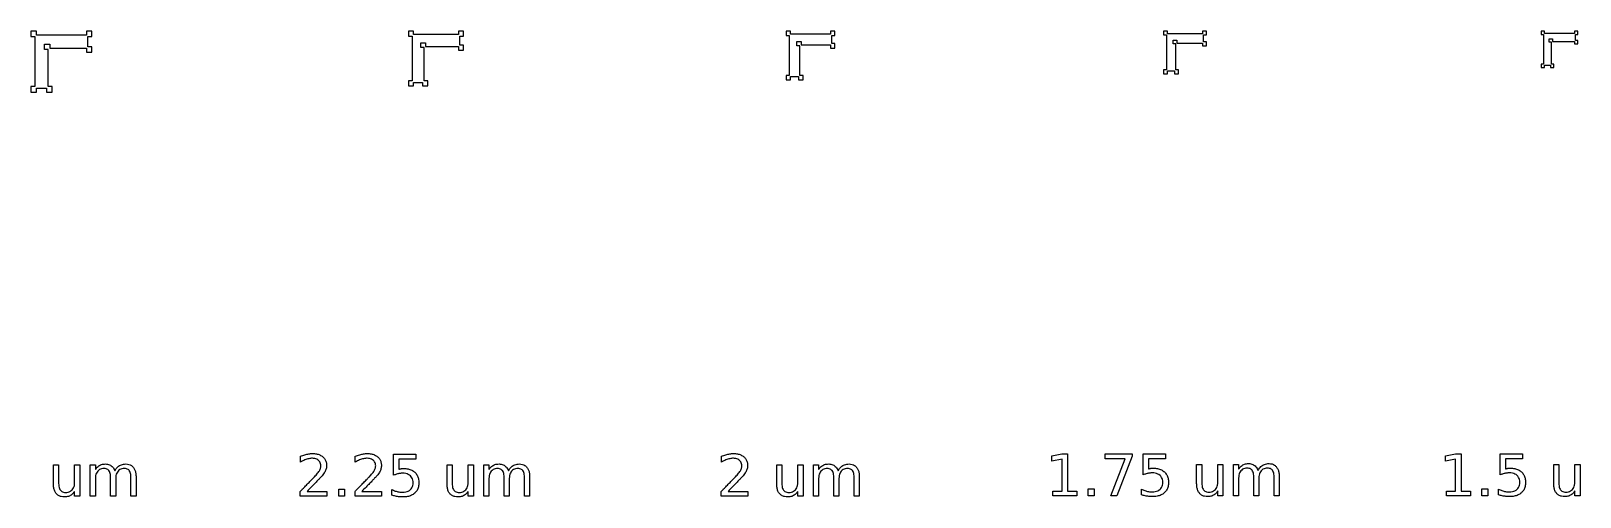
# Model space of a CAD drawing. Extents: x 1 to 50643, y 2 to 54380.
# Drawn here: x 46521 to 48576, y 23562 to 24179 of the extents above; entities that cross this region are included whole.
import ezdxf

# ---------------------------------------------------------------- set-up
doc = ezdxf.new("R2010")
doc.units = 0
doc.layers.add('Layer_1', color=7, linetype='CONTINUOUS')

msp = doc.modelspace()

# ---------------------------------------------------------------- linework, layer by layer
at = {"layer": 'Layer_1', "color": 7}
for points in [[(46520.739401, 24179.16842), (46520.739401, 24171.752731), (46526.056913, 24171.752731), (46526.056913, 24156.276102), (46526.056913, 24105.651307), (46520.739401, 24105.651307), (46520.739401, 24098.235589), (46528.155118, 24098.235589), (46528.155118, 24103.552818), (46541.534081, 24103.552818), (46541.534081, 24098.235589), (46548.949799, 24098.235589), (46548.949799, 24105.651307), (46543.631719, 24105.651307), (46543.631719, 24154.658653), (46538.625167, 24154.658653), (46538.625167, 24161.879063), (46545.846145, 24161.879063), (46545.846145, 24156.276102), (46594.256798, 24156.276102), (46594.256798, 24150.958589), (46601.672516, 24150.958589), (46601.672516, 24158.374874), (46596.355003, 24158.374874), (46596.355003, 24171.752731), (46601.672516, 24171.752731), (46601.672516, 24179.16842), (46594.256798, 24179.16842), (46594.256798, 24173.851049), (46543.631719, 24173.851049), (46528.155118, 24173.851049), (46528.155118, 24179.16842)], [(47021.571479, 24179.16842), (47021.571479, 24172.494303), (47026.356929, 24172.494303), (47026.356929, 24158.565362), (47026.356929, 24113.002961), (47021.571479, 24113.002961), (47021.571479, 24106.32907), (47028.24537, 24106.32907), (47028.24537, 24111.11452), (47040.28638, 24111.11452), (47040.28638, 24106.32907), (47046.960554, 24106.32907), (47046.960554, 24113.002961), (47042.174537, 24113.002961), (47042.174537, 24157.109686), (47037.6683, 24157.109686), (47037.6683, 24163.608141), (47044.167294, 24163.608141), (47044.167294, 24158.565362), (47087.736938, 24158.565362), (47087.736938, 24153.779629), (47094.410829, 24153.779629), (47094.410829, 24160.454314), (47089.625379, 24160.454314), (47089.625379, 24172.494303), (47094.410829, 24172.494303), (47094.410829, 24179.16842), (47087.736938, 24179.16842), (47087.736938, 24174.382801), (47042.174537, 24174.382801), (47028.24537, 24174.382801), (47028.24537, 24179.16842)], [(47522.403841, 24179.16842), (47522.403841, 24173.235875), (47526.657794, 24173.235875), (47526.657794, 24160.854537), (47526.657794, 24120.354616), (47522.403841, 24120.354616), (47522.403841, 24114.421985), (47528.336472, 24114.421985), (47528.336472, 24118.675938), (47539.039528, 24118.675938), (47539.039528, 24114.421985), (47544.972159, 24114.421985), (47544.972159, 24120.354616), (47540.717639, 24120.354616), (47540.717639, 24159.560606), (47536.712284, 24159.560606), (47536.712284, 24165.337048), (47542.489293, 24165.337048), (47542.489293, 24160.854537), (47581.217645, 24160.854537), (47581.217645, 24156.600612), (47587.150276, 24156.600612), (47587.150276, 24162.53364), (47582.896323, 24162.53364), (47582.896323, 24173.235875), (47587.150276, 24173.235875), (47587.150276, 24179.16842), (47581.217645, 24179.16842), (47581.217645, 24174.914524), (47540.717639, 24174.914524), (47528.336472, 24174.914524), (47528.336472, 24179.16842)], [(48023.236486, 24179.16842), (48023.236486, 24173.977446), (48026.95866, 24173.977446), (48026.95866, 24163.143797), (48026.95866, 24127.706526), (48023.236486, 24127.706526), (48023.236486, 24122.51541), (48028.42729, 24122.51541), (48028.42729, 24126.237584), (48037.792677, 24126.237584), (48037.792677, 24122.51541), (48042.983765, 24122.51541), (48042.983765, 24127.706526), (48039.261024, 24127.706526), (48039.261024, 24162.011611), (48035.756267, 24162.011611), (48035.756267, 24167.065984), (48040.811008, 24167.065984), (48040.811008, 24163.143797), (48074.698636, 24163.143797), (48074.698636, 24159.421567), (48079.88944, 24159.421567), (48079.88944, 24164.612994), (48076.167266, 24164.612994), (48076.167266, 24173.977446), (48079.88944, 24173.977446), (48079.88944, 24179.16842), (48074.698636, 24179.16842), (48074.698636, 24175.446275), (48039.261024, 24175.446275), (48028.42729, 24175.446275), (48028.42729, 24179.16842)], [(48524.06658, 24179.16842), (48524.06658, 24174.719018), (48527.256974, 24174.719018), (48527.256974, 24165.433029), (48527.256974, 24135.057925), (48524.06658, 24135.057925), (48524.06658, 24130.608665), (48528.516124, 24130.608665), (48528.516124, 24133.799059), (48536.543275, 24133.799059), (48536.543275, 24130.608665), (48540.992819, 24130.608665), (48540.992819, 24135.057925), (48537.801858, 24135.057925), (48537.801858, 24164.46256), (48534.797983, 24164.46256), (48534.797983, 24168.794891), (48539.13074, 24168.794891), (48539.13074, 24165.433029), (48568.177075, 24165.433029), (48568.177075, 24162.242578), (48572.626336, 24162.242578), (48572.626336, 24166.692349), (48569.435941, 24166.692349), (48569.435941, 24174.719018), (48572.626336, 24174.719018), (48572.626336, 24179.16842), (48568.177075, 24179.16842), (48568.177075, 24175.977998), (48537.802141, 24175.977998), (48528.516124, 24175.977998), (48528.516124, 24179.16842)], [(47876.131878, 23569.466243), (47888.409012, 23569.466243), (47888.409012, 23611.841042), (47875.052982, 23609.162903), (47875.052982, 23616.008356), (47888.33458, 23618.686494), (47895.849676, 23618.686494), (47895.849676, 23569.466243), (47908.126783, 23569.466243), (47908.126783, 23563.14184), (47876.131878, 23563.14184)], [(47945.627801, 23618.686494), (47981.343024, 23618.686494), (47981.343024, 23615.486766), (47961.178798, 23563.14184), (47953.328881, 23563.14184), (47972.302604, 23612.361821), (47945.627801, 23612.361821)], [(48398.245345, 23569.466243), (48410.522479, 23569.466243), (48410.522479, 23611.841042), (48397.166449, 23609.162903), (48397.166449, 23616.008356), (48410.448048, 23618.686494), (48417.963143, 23618.686494), (48417.963143, 23569.466243), (48430.24025, 23569.466243), (48430.24025, 23563.14184), (48398.245345, 23563.14184)], [(46928.940246, 23572.109568), (46936.790163, 23572.109568), (46936.790163, 23562.65995), (46928.940246, 23562.65995)], [(47923.305756, 23572.591458), (47931.155672, 23572.591458), (47931.155672, 23563.14184), (47923.305756, 23563.14184)], [(48445.419223, 23572.591458), (48453.26914, 23572.591458), (48453.26914, 23563.14184), (48445.419223, 23563.14184)]]:
    msp.add_lwpolyline(points, close=True, dxfattribs=at)
for points in [[(46878.269156, 23607.935886), (46878.269156, 23615.525386)], [(46950.964564, 23607.935886), (46950.964564, 23615.525386)], [(47001.710059, 23618.204605), (47031.212323, 23618.204605), (47031.212323, 23611.879931), (47008.592687, 23611.879931), (47008.592687, 23598.263539)], [(47001.710059, 23590.299315), (47001.710059, 23618.204605)], [(47436.751133, 23607.935886), (47436.751133, 23615.525386)], [(47996.075568, 23618.686494), (48025.577833, 23618.686494), (48025.577833, 23612.361821), (48002.958196, 23612.361821), (48002.958196, 23598.745429)], [(47996.075568, 23590.781205), (47996.075568, 23618.686494)], [(48469.713048, 23618.686494), (48499.215313, 23618.686494), (48499.215313, 23612.361821), (48476.595676, 23612.361821), (48476.595676, 23598.745429)], [(48469.713048, 23590.781205), (48469.713048, 23618.686494)], [(46550.56824, 23579.103777), (46550.56824, 23604.327688), (46557.413639, 23604.327688), (46557.413639, 23579.364031)], [(46578.619613, 23580.703371), (46578.619613, 23604.327688), (46585.465011, 23604.327688), (46585.465011, 23562.65995), (46578.619613, 23562.65995), (46578.619613, 23569.058866)], [(46606.187165, 23586.209484), (46606.187165, 23562.65995), (46599.304537, 23562.65995), (46599.304537, 23604.327688), (46606.187165, 23604.327688), (46606.187165, 23597.854259)], [(46632.006314, 23596.329177), (46632.006422, 23596.328907)], [(47072.656901, 23579.103777), (47072.656901, 23604.327688), (47079.502327, 23604.327688), (47079.502327, 23579.364031)], [(47100.7083, 23580.703371), (47100.7083, 23604.327688), (47107.553726, 23604.327688), (47107.553726, 23562.65995), (47100.7083, 23562.65995), (47100.7083, 23569.058866)], [(47128.275826, 23586.209484), (47128.275826, 23562.65995), (47121.393198, 23562.65995), (47121.393198, 23604.327688), (47128.275826, 23604.327688), (47128.275826, 23597.854259)], [(47154.094974, 23596.329177), (47154.095082, 23596.328907)], [(47509.967482, 23579.103777), (47509.967482, 23604.327688), (47516.812908, 23604.327688), (47516.812908, 23579.364031)], [(47538.018881, 23580.703371), (47538.018881, 23604.327688), (47544.864307, 23604.327688), (47544.864307, 23562.65995), (47538.018881, 23562.65995), (47538.018881, 23569.058866)], [(47565.586407, 23586.209484), (47565.586407, 23562.65995), (47558.703779, 23562.65995), (47558.703779, 23604.327688), (47565.586407, 23604.327688), (47565.586407, 23597.854259)], [(47591.405556, 23596.329177), (47591.405664, 23596.328907)], [(48067.022411, 23579.585666), (48067.022411, 23604.809577), (48073.867836, 23604.809577), (48073.867836, 23579.845921)], [(48095.07381, 23581.185261), (48095.07381, 23604.809577), (48101.919236, 23604.809577), (48101.919236, 23563.14184), (48095.07381, 23563.14184), (48095.07381, 23569.540756)], [(48122.641335, 23586.691374), (48122.641335, 23563.14184), (48115.758707, 23563.14184), (48115.758707, 23604.809577), (48122.641335, 23604.809577), (48122.641335, 23598.336148)], [(48148.460484, 23596.811067), (48148.460592, 23596.810797)], [(48540.65989, 23579.585666), (48540.65989, 23604.809577), (48547.505289, 23604.809577), (48547.505289, 23579.845921)], [(48568.711262, 23581.185261), (48568.711262, 23604.809577), (48575.556661, 23604.809577), (48575.556661, 23563.14184), (48568.711262, 23563.14184), (48568.711262, 23569.540756)], [(46550.568267, 23579.104587), (46550.56824, 23579.103777)], [(46633.159668, 23586.209484), (46633.159668, 23562.65995), (46626.27704, 23562.65995), (46626.27704, 23587.58608)], [(46660.132172, 23587.809348), (46660.132172, 23562.65995), (46653.249544, 23562.65995), (46653.249544, 23587.58608)], [(46886.937633, 23568.984353), (46913.166035, 23568.984353), (46913.166035, 23562.65995), (46877.897213, 23562.65995), (46877.897213, 23568.984353)], [(46886.937552, 23568.982463), (46886.937633, 23568.984353)], [(46959.633041, 23568.984353), (46985.861416, 23568.984353), (46985.861416, 23562.65995), (46950.592621, 23562.65995), (46950.592621, 23568.984353)], [(46959.632987, 23568.982463), (46959.633041, 23568.984353)], [(46999.366255, 23563.960953), (46999.366255, 23571.513197)], [(47072.656955, 23579.104587), (47072.656901, 23579.103777)], [(47155.248329, 23586.209484), (47155.248329, 23562.65995), (47148.365701, 23562.65995), (47148.365701, 23587.58608)], [(47182.220832, 23587.809348), (47182.220832, 23562.65995), (47175.338204, 23562.65995), (47175.338204, 23587.58608)], [(47445.41961, 23568.984353), (47471.648012, 23568.984353), (47471.648012, 23562.65995), (47436.37919, 23562.65995), (47436.37919, 23568.984353)], [(47445.419529, 23568.982463), (47445.41961, 23568.984353)], [(47509.967536, 23579.104587), (47509.967482, 23579.103777)], [(47592.55891, 23586.209484), (47592.55891, 23562.65995), (47585.676282, 23562.65995), (47585.676282, 23587.58608)], [(47619.531414, 23587.809348), (47619.531414, 23562.65995), (47612.648786, 23562.65995), (47612.648786, 23587.58608)], [(47993.731765, 23564.442843), (47993.731765, 23571.995086)], [(48067.022465, 23579.586476), (48067.022411, 23579.585666)], [(48149.613839, 23586.691374), (48149.613839, 23563.14184), (48142.731211, 23563.14184), (48142.731211, 23588.06797)], [(48176.586342, 23588.291238), (48176.586342, 23563.14184), (48169.703714, 23563.14184), (48169.703714, 23588.06797)], [(48467.369217, 23564.442843), (48467.369217, 23571.995086)], [(48540.659917, 23579.586476), (48540.65989, 23579.585666)]]:
    msp.add_lwpolyline(points, dxfattribs=at)
for points, knots in [([(46878.269156, 23615.525386), (46879.252376, 23615.906296), (46881.159621, 23616.645183), (46883.989085, 23617.572604), (46885.850416, 23618.048109), (46886.751513, 23618.278307)], [0, 0, 0, 0, 3.163068, 6.135702, 8.925259, 8.925259, 8.925259, 8.925259]), ([(46886.639906, 23611.656123), (46885.746172, 23611.349439), (46883.889367, 23610.712278), (46881.096356, 23609.455282), (46879.234443, 23608.454651), (46878.269156, 23607.935886)], [0, 0, 0, 0, 2.833569, 5.886976, 9.174207, 9.174207, 9.174207, 9.174207]), ([(46902.19093, 23610.094055), (46901.460202, 23610.65631), (46899.972449, 23611.801052), (46897.153967, 23612.703507), (46894.358418, 23612.952756), (46891.671772, 23612.783417), (46889.164164, 23612.377856), (46887.496949, 23611.901168), (46886.639906, 23611.656123)], [0, 0, 0, 0, 2.748358, 5.595618, 8.723705, 11.129272, 13.655309, 16.32749, 16.32749, 16.32749, 16.32749]), ([(46886.751513, 23618.278307), (46887.600691, 23618.462857), (46889.240215, 23618.819171), (46891.65424, 23619.131841), (46895.010291, 23619.281899), (46899.175402, 23618.939763), (46903.913692, 23617.521971), (46907.8077, 23615.096335), (46910.766513, 23611.841182), (46912.539557, 23607.800408), (46912.959892, 23604.114603), (46912.772488, 23601.121234), (46912.349638, 23598.923937), (46911.8275, 23597.540256), (46911.566198, 23596.847797)], [0, 0, 0, 0, 2.606213, 5.031865, 7.291224, 12.678166, 17.486793, 21.989451, 26.275697, 30.483742, 35.009053, 37.258332, 39.471536, 41.688698, 41.688698, 41.688698, 41.688698]), ([(46903.865172, 23597.333479), (46904.153859, 23597.94987), (46904.713008, 23599.143738), (46905.201669, 23601.019182), (46905.394903, 23603.196369), (46905.104933, 23605.617517), (46904.053556, 23608.16538), (46902.816367, 23609.44644), (46902.19093, 23610.094055)], [0, 0, 0, 0, 2.038643, 3.948585, 5.778561, 8.569873, 11.191537, 13.871851, 13.871851, 13.871851, 13.871851]), ([(46950.964564, 23615.525386), (46951.947789, 23615.906296), (46953.855042, 23616.645182), (46956.684515, 23617.572603), (46958.54585, 23618.048109), (46959.446948, 23618.278307)], [0, 0, 0, 0, 3.163082, 6.135724, 8.925285, 8.925285, 8.925285, 8.925285]), ([(46959.335341, 23611.656123), (46958.441606, 23611.349439), (46956.584797, 23610.712277), (46953.791778, 23609.455281), (46951.929856, 23608.454651), (46950.964564, 23607.935886)], [0, 0, 0, 0, 2.833572, 5.886987, 9.174231, 9.174231, 9.174231, 9.174231]), ([(46974.886338, 23610.094055), (46974.15561, 23610.65631), (46972.667857, 23611.801052), (46969.849375, 23612.703506), (46967.053831, 23612.952756), (46964.367193, 23612.783417), (46961.859594, 23612.377855), (46960.192383, 23611.901168), (46959.335341, 23611.656123)], [0, 0, 0, 0, 2.748358, 5.595618, 8.723705, 11.129257, 13.655285, 16.327463, 16.327463, 16.327463, 16.327463]), ([(46959.446948, 23618.278307), (46960.296126, 23618.462857), (46961.93565, 23618.819171), (46964.349675, 23619.131841), (46967.705726, 23619.281899), (46971.870837, 23618.939763), (46976.609127, 23617.521971), (46980.503135, 23615.096335), (46983.461947, 23611.841182), (46985.234991, 23607.800408), (46985.655327, 23604.114603), (46985.467923, 23601.121234), (46985.045073, 23598.923937), (46984.522935, 23597.540256), (46984.261633, 23596.847797)], [0, 0, 0, 0, 2.606213, 5.031865, 7.291224, 12.678166, 17.486793, 21.989451, 26.275697, 30.483742, 35.009053, 37.258332, 39.471536, 41.688698, 41.688698, 41.688698, 41.688698]), ([(46976.560579, 23597.333479), (46976.849267, 23597.94987), (46977.408416, 23599.143738), (46977.897077, 23601.019182), (46978.090311, 23603.196369), (46977.800341, 23605.617517), (46976.748963, 23608.16538), (46975.511775, 23609.44644), (46974.886338, 23610.094055)], [0, 0, 0, 0, 2.038643, 3.948585, 5.778561, 8.569873, 11.191537, 13.871851, 13.871851, 13.871851, 13.871851]), ([(47436.751133, 23615.525386), (47437.734353, 23615.906296), (47439.641598, 23616.645183), (47442.471062, 23617.572604), (47444.332393, 23618.048109), (47445.23349, 23618.278307)], [0, 0, 0, 0, 3.163068, 6.135702, 8.925259, 8.925259, 8.925259, 8.925259]), ([(47445.121883, 23611.656123), (47444.22815, 23611.349439), (47442.371344, 23610.712278), (47439.578333, 23609.455282), (47437.71642, 23608.454651), (47436.751133, 23607.935886)], [0, 0, 0, 0, 2.833569, 5.886976, 9.174207, 9.174207, 9.174207, 9.174207]), ([(47460.672907, 23610.094055), (47459.942179, 23610.65631), (47458.454426, 23611.801052), (47455.635945, 23612.703507), (47452.840395, 23612.952756), (47450.153749, 23612.783417), (47447.646141, 23612.377856), (47445.978926, 23611.901168), (47445.121883, 23611.656123)], [0, 0, 0, 0, 2.748358, 5.595618, 8.723705, 11.129272, 13.655309, 16.32749, 16.32749, 16.32749, 16.32749]), ([(47445.23349, 23618.278307), (47446.082668, 23618.462857), (47447.722192, 23618.819171), (47450.136217, 23619.131841), (47453.492268, 23619.281899), (47457.657379, 23618.939763), (47462.395669, 23617.521971), (47466.289677, 23615.096335), (47469.24849, 23611.841182), (47471.021534, 23607.800408), (47471.441869, 23604.114603), (47471.254465, 23601.121234), (47470.831615, 23598.923937), (47470.309477, 23597.540256), (47470.048175, 23596.847797)], [0, 0, 0, 0, 2.606213, 5.031865, 7.291224, 12.678166, 17.486793, 21.989451, 26.275697, 30.483742, 35.009053, 37.258332, 39.471536, 41.688698, 41.688698, 41.688698, 41.688698]), ([(47462.347149, 23597.333479), (47462.635836, 23597.94987), (47463.194985, 23599.143738), (47463.683646, 23601.019182), (47463.87688, 23603.196369), (47463.58691, 23605.617517), (47462.535533, 23608.16538), (47461.298344, 23609.44644), (47460.672907, 23610.094055)], [0, 0, 0, 0, 2.038643, 3.948585, 5.778561, 8.569873, 11.191537, 13.871851, 13.871851, 13.871851, 13.871851]), ([(46606.187165, 23597.854259), (46606.716721, 23598.651407), (46607.737305, 23600.187706), (46609.643491, 23602.102415), (46611.763388, 23603.583963), (46614.141663, 23604.611652), (46616.774815, 23605.21031), (46619.585263, 23605.402889), (46622.397401, 23605.176945), (46625.051124, 23604.433216), (46626.54566, 23603.490171), (46627.281478, 23603.025874)], [0, 0, 0, 0, 2.865467, 5.522456, 8.050769, 10.581133, 13.243192, 16.114991, 18.999323, 21.678932, 24.27766, 24.27766, 24.27766, 24.27766]), ([(46609.275043, 23595.808128), (46608.652384, 23594.95689), (46607.364557, 23593.1963), (46606.36013, 23589.847911), (46606.247019, 23587.468544), (46606.187165, 23586.209484)], [0, 0, 0, 0, 3.146235, 6.507269, 10.284576, 10.284576, 10.284576, 10.284576]), ([(46624.156397, 23596.477663), (46623.635482, 23597.061661), (46622.578818, 23598.246287), (46620.217008, 23599.206964), (46617.419813, 23599.48546), (46614.407616, 23599.146492), (46611.453045, 23597.95356), (46610.002171, 23596.524382), (46609.275043, 23595.808128)], [0, 0, 0, 0, 2.321251, 4.708604, 7.422985, 10.704427, 13.726631, 16.762952, 16.762952, 16.762952, 16.762952]), ([(46626.27704, 23587.58608), (46626.23604, 23588.80893), (46626.161038, 23591.045899), (46625.537722, 23594.122339), (46624.588729, 23595.740485), (46624.156397, 23596.477663)], [0, 0, 0, 0, 3.674136, 6.721127, 9.270793, 9.270793, 9.270793, 9.270793]), ([(46627.281478, 23603.025874), (46627.958658, 23602.464133), (46629.339138, 23601.318984), (46630.934647, 23599.005077), (46631.639991, 23597.243867), (46632.006314, 23596.329177)], [0, 0, 0, 0, 2.630454, 5.36236, 8.314264, 8.314264, 8.314264, 8.314264]), ([(46632.006422, 23596.328907), (46632.583776, 23597.285827), (46633.688255, 23599.116415), (46635.765925, 23601.424964), (46638.076887, 23603.211869), (46640.664827, 23604.456761), (46643.520617, 23605.185074), (46646.869024, 23605.438544), (46650.482509, 23605.045786), (46654.077067, 23603.502661), (46655.756099, 23601.673306), (46656.597838, 23600.756206)], [0, 0, 0, 0, 3.346831, 6.402488, 9.257338, 12.058253, 14.954825, 18.048201, 22.090009, 25.769351, 29.468234, 29.468234, 29.468234, 29.468234]), ([(46653.249544, 23587.58608), (46653.213311, 23588.806827), (46653.146894, 23591.044523), (46652.465462, 23594.08129), (46651.2937, 23596.489246), (46649.534803, 23598.220963), (46647.237996, 23599.212855), (46644.437885, 23599.481491), (46641.414231, 23599.157584), (46638.471171, 23597.951598), (46636.10543, 23595.91213), (46634.369399, 23593.198178), (46633.322152, 23589.873988), (46633.215929, 23587.478321), (46633.159668, 23586.209484)], [0, 0, 0, 0, 3.657612, 6.704603, 9.268965, 11.584276, 13.948975, 16.622318, 19.944304, 22.984487, 26.013613, 29.163318, 32.536177, 36.334097, 36.334097, 36.334097, 36.334097]), ([(46656.597838, 23600.756206), (46657.314502, 23599.633407), (46658.837782, 23597.246881), (46659.9369, 23592.756778), (46660.06394, 23589.538071), (46660.132172, 23587.809348)], [0, 0, 0, 0, 3.97465, 8.448185, 13.638518, 13.638518, 13.638518, 13.638518]), ([(46889.54188, 23580.852396), (46890.984487, 23582.315703), (46893.471733, 23584.83864), (46896.591013, 23588.03326), (46898.219815, 23589.808951), (46898.842716, 23590.488027)], [0, 0, 0, 0, 6.164697, 10.628762, 13.393119, 13.393119, 13.393119, 13.393119]), ([(46898.842716, 23590.488027), (46899.573342, 23591.333535), (46900.920667, 23592.892712), (46902.634739, 23595.161572), (46903.482655, 23596.658277), (46903.865172, 23597.333479)], [0, 0, 0, 0, 3.352918, 6.18302, 8.509109, 8.509109, 8.509109, 8.509109]), ([(46906.915766, 23589.63032), (46906.560171, 23589.237665), (46905.562712, 23588.136254), (46903.578862, 23586.063808), (46901.958435, 23584.377242), (46901.000454, 23583.38016)], [0, 0, 0, 0, 1.589173, 4.457689, 8.60593, 8.60593, 8.60593, 8.60593]), ([(46911.566198, 23596.847797), (46911.222193, 23596.120011), (46910.470087, 23594.528837), (46908.876746, 23592.130629), (46907.601926, 23590.505196), (46906.915766, 23589.63032)], [0, 0, 0, 0, 2.412484, 5.274467, 8.610489, 8.610489, 8.610489, 8.610489]), ([(46962.237288, 23580.852396), (46963.679894, 23582.315703), (46966.167141, 23584.83864), (46969.286421, 23588.03326), (46970.915223, 23589.808951), (46971.538124, 23590.488027)], [0, 0, 0, 0, 6.164697, 10.628762, 13.393119, 13.393119, 13.393119, 13.393119]), ([(46971.538124, 23590.488027), (46972.268749, 23591.333535), (46973.616075, 23592.892712), (46975.330147, 23595.161572), (46976.178063, 23596.658277), (46976.560579, 23597.333479)], [0, 0, 0, 0, 3.352918, 6.18302, 8.509109, 8.509109, 8.509109, 8.509109]), ([(46979.611201, 23589.63032), (46979.255604, 23589.237665), (46978.258143, 23588.136253), (46976.274283, 23586.063807), (46974.653848, 23584.377242), (46973.695862, 23583.38016)], [0, 0, 0, 0, 1.589175, 4.457697, 8.605949, 8.605949, 8.605949, 8.605949]), ([(46984.261633, 23596.847797), (46983.917627, 23596.120011), (46983.165522, 23594.528837), (46981.57218, 23592.130629), (46980.297361, 23590.505196), (46979.611201, 23589.63032)], [0, 0, 0, 0, 2.412484, 5.274467, 8.610489, 8.610489, 8.610489, 8.610489]), ([(46999.366255, 23571.513197), (47000.112346, 23571.129167), (47001.593253, 23570.366913), (47003.913079, 23569.466994), (47006.283235, 23568.760334), (47008.726198, 23568.262482), (47011.252771, 23567.968964), (47014.303769, 23567.844187), (47017.715931, 23568.105419), (47021.237093, 23569.231678), (47024.114283, 23571.146184), (47026.275962, 23573.734108), (47027.556744, 23576.945328), (47027.91136, 23580.478436), (47027.556742, 23584.011498), (47026.275941, 23587.222675), (47024.114283, 23589.810355), (47021.237057, 23591.72564), (47017.716088, 23592.848676), (47014.503899, 23593.10579), (47011.82447, 23593.001125), (47009.808147, 23592.785027), (47008.479363, 23592.517828), (47007.81141, 23592.383512)], [0, 0, 0, 0, 2.515932, 4.993842, 7.451539, 9.928283, 12.463268, 15.073526, 19.084373, 22.664773, 26.040019, 29.316739, 32.626046, 36.25072, 39.875245, 43.184468, 46.461165, 49.836412, 53.416811, 57.427659, 59.438018, 61.459358, 63.502485, 63.502485, 63.502485, 63.502485]), ([(47007.81141, 23592.383512), (47007.141835, 23592.216625), (47005.776913, 23591.876428), (47003.738592, 23591.174489), (47002.395378, 23590.594984), (47001.710059, 23590.299315)], [0, 0, 0, 0, 2.069507, 4.218676, 6.457431, 6.457431, 6.457431, 6.457431]), ([(47008.592687, 23598.263539), (47008.955197, 23598.38074), (47009.67453, 23598.613302), (47010.768016, 23598.887409), (47011.501946, 23599.017117), (47011.866576, 23599.081559)], [0, 0, 0, 0, 1.142777, 2.267623, 3.378248, 3.378248, 3.378248, 3.378248]), ([(47011.866576, 23599.081559), (47012.229708, 23599.141045), (47012.953378, 23599.259594), (47014.047347, 23599.356907), (47016.708624, 23599.425854), (47020.754968, 23599.062864), (47025.854038, 23597.372115), (47030.012512, 23594.476491), (47033.127546, 23590.582422), (47034.969268, 23585.771295), (47035.485138, 23580.430616), (47034.9528, 23575.092335), (47033.124062, 23570.14508), (47030.847444, 23567.722916), (47029.724201, 23566.527863)], [0, 0, 0, 0, 1.103656, 2.199433, 3.29127, 9.089658, 14.286084, 19.22862, 24.080149, 29.024392, 34.460739, 40.030452, 45.039162, 49.917021, 49.917021, 49.917021, 49.917021]), ([(47128.275826, 23597.854259), (47128.805381, 23598.651407), (47129.825965, 23600.187706), (47131.732151, 23602.102415), (47133.85205, 23603.583964), (47136.230328, 23604.611653), (47138.863489, 23605.21031), (47141.673941, 23605.402889), (47144.486075, 23605.176945), (47147.139789, 23604.433214), (47148.634322, 23603.490171), (47149.370138, 23603.025874)], [0, 0, 0, 0, 2.865467, 5.522456, 8.050769, 10.581136, 13.243204, 16.115017, 18.999335, 21.678935, 24.27766, 24.27766, 24.27766, 24.27766]), ([(47131.363704, 23595.808128), (47130.741045, 23594.95689), (47129.453218, 23593.1963), (47128.44879, 23589.847911), (47128.335679, 23587.468544), (47128.275826, 23586.209484)], [0, 0, 0, 0, 3.146235, 6.507269, 10.284576, 10.284576, 10.284576, 10.284576]), ([(47146.245058, 23596.477663), (47145.724144, 23597.061661), (47144.667483, 23598.246285), (47142.305683, 23599.206964), (47139.508491, 23599.48546), (47136.496291, 23599.146492), (47133.54171, 23597.953562), (47132.090832, 23596.524382), (47131.363704, 23595.808128)], [0, 0, 0, 0, 2.321249, 4.708593, 7.42296, 10.704416, 13.726629, 16.762952, 16.762952, 16.762952, 16.762952]), ([(47148.365701, 23587.58608), (47148.324701, 23588.80893), (47148.249699, 23591.045899), (47147.626382, 23594.122339), (47146.67739, 23595.740485), (47146.245058, 23596.477663)], [0, 0, 0, 0, 3.674136, 6.721127, 9.270793, 9.270793, 9.270793, 9.270793]), ([(47149.370138, 23603.025874), (47150.047323, 23602.464134), (47151.42781, 23601.318988), (47153.02332, 23599.005079), (47153.728656, 23597.243867), (47154.094974, 23596.329177)], [0, 0, 0, 0, 2.630463, 5.362369, 8.314268, 8.314268, 8.314268, 8.314268]), ([(47154.095082, 23596.328907), (47154.672482, 23597.285825), (47155.777038, 23599.116391), (47157.854695, 23601.424922), (47160.165564, 23603.211909), (47162.753506, 23604.456753), (47165.609298, 23605.185075), (47168.957707, 23605.438544), (47172.571189, 23605.045785), (47176.165743, 23603.502658), (47177.844782, 23601.673305), (47178.686526, 23600.756206)], [0, 0, 0, 0, 3.346896, 6.402553, 9.257308, 12.058236, 14.954818, 18.048196, 22.089992, 25.769334, 29.468226, 29.468226, 29.468226, 29.468226]), ([(47175.338204, 23587.58608), (47175.301971, 23588.806827), (47175.235554, 23591.044523), (47174.554123, 23594.08129), (47173.38236, 23596.489245), (47171.623468, 23598.220961), (47169.326671, 23599.212855), (47166.526563, 23599.481491), (47163.502906, 23599.157584), (47160.559836, 23597.951599), (47158.194091, 23595.912131), (47156.458059, 23593.198178), (47155.410813, 23589.873988), (47155.304589, 23587.478321), (47155.248329, 23586.209484)], [0, 0, 0, 0, 3.657612, 6.704603, 9.268965, 11.584273, 13.948965, 16.622292, 19.944293, 22.984484, 26.013613, 29.163319, 32.536177, 36.334097, 36.334097, 36.334097, 36.334097]), ([(47178.686526, 23600.756206), (47179.403184, 23599.633407), (47180.926454, 23597.246878), (47182.025562, 23592.756777), (47182.152601, 23589.538071), (47182.220832, 23587.809348)], [0, 0, 0, 0, 3.974643, 8.448175, 13.638508, 13.638508, 13.638508, 13.638508]), ([(47448.023857, 23580.852396), (47449.466464, 23582.315703), (47451.953711, 23584.83864), (47455.07299, 23588.03326), (47456.701792, 23589.808951), (47457.324693, 23590.488027)], [0, 0, 0, 0, 6.164697, 10.628762, 13.393119, 13.393119, 13.393119, 13.393119]), ([(47457.324693, 23590.488027), (47458.055319, 23591.333535), (47459.402644, 23592.892712), (47461.116716, 23595.161572), (47461.964632, 23596.658277), (47462.347149, 23597.333479)], [0, 0, 0, 0, 3.352918, 6.18302, 8.509109, 8.509109, 8.509109, 8.509109]), ([(47465.397743, 23589.63032), (47465.042148, 23589.237665), (47464.044689, 23588.136254), (47462.060839, 23586.063808), (47460.440412, 23584.377242), (47459.482431, 23583.38016)], [0, 0, 0, 0, 1.589173, 4.457689, 8.60593, 8.60593, 8.60593, 8.60593]), ([(47470.048175, 23596.847797), (47469.70417, 23596.120011), (47468.952064, 23594.528837), (47467.358723, 23592.130629), (47466.083904, 23590.505196), (47465.397743, 23589.63032)], [0, 0, 0, 0, 2.412484, 5.274467, 8.610489, 8.610489, 8.610489, 8.610489]), ([(47565.586407, 23597.854259), (47566.115963, 23598.651407), (47567.136546, 23600.187706), (47569.042733, 23602.102415), (47571.162631, 23603.583964), (47573.54091, 23604.611653), (47576.174071, 23605.21031), (47578.984522, 23605.402889), (47581.796657, 23605.176945), (47584.450371, 23604.433214), (47585.944903, 23603.490171), (47586.680719, 23603.025874)], [0, 0, 0, 0, 2.865467, 5.522456, 8.050769, 10.581136, 13.243204, 16.115017, 18.999335, 21.678935, 24.27766, 24.27766, 24.27766, 24.27766]), ([(47568.674285, 23595.808128), (47568.051626, 23594.95689), (47566.763799, 23593.1963), (47565.759371, 23589.847911), (47565.64626, 23587.468544), (47565.586407, 23586.209484)], [0, 0, 0, 0, 3.146235, 6.507269, 10.284576, 10.284576, 10.284576, 10.284576]), ([(47583.555639, 23596.477663), (47583.034725, 23597.061661), (47581.978064, 23598.246285), (47579.616264, 23599.206964), (47576.819072, 23599.48546), (47573.806872, 23599.146492), (47570.852291, 23597.953562), (47569.401413, 23596.524382), (47568.674285, 23595.808128)], [0, 0, 0, 0, 2.321249, 4.708593, 7.42296, 10.704416, 13.726629, 16.762952, 16.762952, 16.762952, 16.762952]), ([(47585.676282, 23587.58608), (47585.635282, 23588.80893), (47585.56028, 23591.045899), (47584.936964, 23594.122339), (47583.987971, 23595.740485), (47583.555639, 23596.477663)], [0, 0, 0, 0, 3.674136, 6.721127, 9.270793, 9.270793, 9.270793, 9.270793]), ([(47586.680719, 23603.025874), (47587.357905, 23602.464134), (47588.738391, 23601.318988), (47590.333902, 23599.005079), (47591.039238, 23597.243867), (47591.405556, 23596.329177)], [0, 0, 0, 0, 2.630463, 5.362369, 8.314268, 8.314268, 8.314268, 8.314268]), ([(47591.405664, 23596.328907), (47591.983018, 23597.285827), (47593.087497, 23599.116415), (47595.165167, 23601.424963), (47597.476132, 23603.211874), (47600.064083, 23604.456759), (47602.91988, 23605.185073), (47606.268288, 23605.438545), (47609.88177, 23605.045785), (47613.476325, 23603.502658), (47615.155363, 23601.673305), (47615.997107, 23600.756206)], [0, 0, 0, 0, 3.346831, 6.402488, 9.257338, 12.058267, 14.954848, 18.048226, 22.090022, 25.769364, 29.468256, 29.468256, 29.468256, 29.468256]), ([(47612.648786, 23587.58608), (47612.612553, 23588.806827), (47612.546135, 23591.044523), (47611.864704, 23594.08129), (47610.692942, 23596.489245), (47608.93405, 23598.220961), (47606.637252, 23599.212855), (47603.837144, 23599.481491), (47600.813488, 23599.157584), (47597.870418, 23597.951599), (47595.504672, 23595.912131), (47593.768641, 23593.198178), (47592.721394, 23589.873988), (47592.61517, 23587.478321), (47592.55891, 23586.209484)], [0, 0, 0, 0, 3.657612, 6.704603, 9.268965, 11.584273, 13.948965, 16.622292, 19.944293, 22.984484, 26.013613, 29.163319, 32.536177, 36.334097, 36.334097, 36.334097, 36.334097]), ([(47615.997107, 23600.756206), (47616.713765, 23599.633407), (47618.237035, 23597.246878), (47619.336143, 23592.756777), (47619.463182, 23589.538071), (47619.531414, 23587.809348)], [0, 0, 0, 0, 3.974643, 8.448175, 13.638508, 13.638508, 13.638508, 13.638508]), ([(47993.731765, 23571.995086), (47994.477856, 23571.611057), (47995.958763, 23570.848803), (47998.278589, 23569.948883), (48000.648745, 23569.242224), (48003.091708, 23568.744372), (48005.618281, 23568.450854), (48008.669279, 23568.326076), (48012.081441, 23568.587309), (48015.602603, 23569.713568), (48018.479793, 23571.628074), (48020.641471, 23574.215998), (48021.922254, 23577.427218), (48022.27687, 23580.960326), (48021.922252, 23584.493388), (48020.641451, 23587.704565), (48018.479793, 23590.292245), (48015.602566, 23592.207529), (48012.081598, 23593.330566), (48008.869409, 23593.58768), (48006.18998, 23593.483015), (48004.173657, 23593.266917), (48002.844873, 23592.999717), (48002.17692, 23592.865402)], [0, 0, 0, 0, 2.515932, 4.993842, 7.451539, 9.928283, 12.463268, 15.073526, 19.084373, 22.664773, 26.040019, 29.316739, 32.626046, 36.25072, 39.875245, 43.184468, 46.461165, 49.836412, 53.416811, 57.427659, 59.438018, 61.459358, 63.502485, 63.502485, 63.502485, 63.502485]), ([(48002.17692, 23592.865402), (48001.507345, 23592.698515), (48000.142422, 23592.358318), (47998.104102, 23591.656379), (47996.760887, 23591.076873), (47996.075568, 23590.781205)], [0, 0, 0, 0, 2.069507, 4.218676, 6.457431, 6.457431, 6.457431, 6.457431]), ([(48002.958196, 23598.745429), (48003.320707, 23598.862629), (48004.04004, 23599.095192), (48005.133526, 23599.369299), (48005.867456, 23599.499007), (48006.232086, 23599.563449)], [0, 0, 0, 0, 1.142777, 2.267623, 3.378248, 3.378248, 3.378248, 3.378248]), ([(48006.232086, 23599.563449), (48006.595218, 23599.622935), (48007.318888, 23599.741483), (48008.412857, 23599.838796), (48011.074134, 23599.907744), (48015.120478, 23599.544753), (48020.219548, 23597.854005), (48024.378022, 23594.958381), (48027.493056, 23591.064312), (48029.334778, 23586.253185), (48029.850648, 23580.912506), (48029.31831, 23575.574225), (48027.489572, 23570.62697), (48025.212954, 23568.204806), (48024.089711, 23567.009753)], [0, 0, 0, 0, 1.103656, 2.199433, 3.29127, 9.089658, 14.286084, 19.22862, 24.080149, 29.024392, 34.460739, 40.030452, 45.039162, 49.917021, 49.917021, 49.917021, 49.917021]), ([(48122.641335, 23598.336148), (48123.170891, 23599.133296), (48124.191475, 23600.669595), (48126.097661, 23602.584305), (48128.217559, 23604.065853), (48130.595838, 23605.093543), (48133.228999, 23605.6922), (48136.03945, 23605.884779), (48138.851585, 23605.658835), (48141.505299, 23604.915104), (48142.999831, 23603.972061), (48143.735648, 23603.507764)], [0, 0, 0, 0, 2.865467, 5.522456, 8.050769, 10.581136, 13.243204, 16.115017, 18.999335, 21.678935, 24.27766, 24.27766, 24.27766, 24.27766]), ([(48125.729213, 23596.290018), (48125.106555, 23595.43878), (48123.818728, 23593.678189), (48122.8143, 23590.329801), (48122.701189, 23587.950434), (48122.641335, 23586.691374)], [0, 0, 0, 0, 3.146235, 6.507269, 10.284576, 10.284576, 10.284576, 10.284576]), ([(48140.610568, 23596.959553), (48140.089654, 23597.54355), (48139.032993, 23598.728175), (48136.671193, 23599.688854), (48133.874001, 23599.96735), (48130.861801, 23599.628382), (48127.90722, 23598.435452), (48126.456342, 23597.006272), (48125.729213, 23596.290018)], [0, 0, 0, 0, 2.321249, 4.708593, 7.42296, 10.704416, 13.726629, 16.762952, 16.762952, 16.762952, 16.762952]), ([(48142.731211, 23588.06797), (48142.690211, 23589.290819), (48142.615208, 23591.527789), (48141.991892, 23594.604229), (48141.0429, 23596.222375), (48140.610568, 23596.959553)], [0, 0, 0, 0, 3.674136, 6.721127, 9.270793, 9.270793, 9.270793, 9.270793]), ([(48143.735648, 23603.507764), (48144.412833, 23602.946023), (48145.793319, 23601.800878), (48147.38883, 23599.486969), (48148.094166, 23597.725757), (48148.460484, 23596.811067)], [0, 0, 0, 0, 2.630463, 5.362369, 8.314268, 8.314268, 8.314268, 8.314268]), ([(48148.460592, 23596.810797), (48149.037992, 23597.767715), (48150.142547, 23599.598281), (48152.220205, 23601.906812), (48154.531074, 23603.693799), (48157.119015, 23604.938643), (48159.974808, 23605.666965), (48163.323217, 23605.920434), (48166.936699, 23605.527675), (48170.531253, 23603.984548), (48172.210292, 23602.155195), (48173.052036, 23601.238096)], [0, 0, 0, 0, 3.346896, 6.402553, 9.257308, 12.058236, 14.954818, 18.048196, 22.089992, 25.769334, 29.468226, 29.468226, 29.468226, 29.468226]), ([(48169.703714, 23588.06797), (48169.667481, 23589.288717), (48169.601064, 23591.526413), (48168.919632, 23594.56318), (48167.74787, 23596.971135), (48165.988978, 23598.702851), (48163.692181, 23599.694745), (48160.892072, 23599.963381), (48157.868416, 23599.639474), (48154.925346, 23598.433489), (48152.559601, 23596.394021), (48150.823569, 23593.680068), (48149.776323, 23590.355877), (48149.670099, 23587.960211), (48149.613839, 23586.691374)], [0, 0, 0, 0, 3.657612, 6.704603, 9.268965, 11.584273, 13.948965, 16.622292, 19.944293, 22.984484, 26.013613, 29.163319, 32.536177, 36.334097, 36.334097, 36.334097, 36.334097]), ([(48173.052036, 23601.238096), (48173.768694, 23600.115297), (48175.291964, 23597.728768), (48176.391072, 23593.238666), (48176.518111, 23590.019961), (48176.586342, 23588.291238)], [0, 0, 0, 0, 3.974643, 8.448175, 13.638508, 13.638508, 13.638508, 13.638508]), ([(48467.369217, 23571.995086), (48468.115312, 23571.611058), (48469.596224, 23570.848805), (48471.91605, 23569.948886), (48474.286205, 23569.24222), (48476.729174, 23568.744373), (48479.255756, 23568.450854), (48482.306753, 23568.326076), (48485.718913, 23568.58731), (48489.240072, 23569.713571), (48492.117271, 23571.62807), (48494.27895, 23574.215998), (48495.559733, 23577.427217), (48495.914349, 23580.960326), (48495.559731, 23584.493388), (48494.27893, 23587.704565), (48492.117271, 23590.292249), (48489.240036, 23592.207526), (48485.719069, 23593.330565), (48482.506884, 23593.58768), (48479.827459, 23593.483015), (48477.811136, 23593.266917), (48476.482352, 23592.999717), (48475.814399, 23592.865402)], [0, 0, 0, 0, 2.515942, 4.993853, 7.451538, 9.928297, 12.463291, 15.073552, 19.084387, 22.664786, 26.040043, 29.316763, 32.62607, 36.250744, 39.875269, 43.184492, 46.461189, 49.836446, 53.416845, 57.42768, 59.43804, 61.45938, 63.502507, 63.502507, 63.502507, 63.502507]), ([(48475.814399, 23592.865402), (48475.144825, 23592.698515), (48473.779902, 23592.358318), (48471.741581, 23591.656379), (48470.398367, 23591.076873), (48469.713048, 23590.781205)], [0, 0, 0, 0, 2.069507, 4.218676, 6.457431, 6.457431, 6.457431, 6.457431]), ([(48476.595676, 23598.745429), (48476.958186, 23598.862629), (48477.677519, 23599.095192), (48478.771005, 23599.369299), (48479.504935, 23599.499007), (48479.869566, 23599.563449)], [0, 0, 0, 0, 1.142777, 2.267623, 3.378248, 3.378248, 3.378248, 3.378248]), ([(48479.869566, 23599.563449), (48480.232697, 23599.622935), (48480.956368, 23599.741483), (48482.050337, 23599.838796), (48484.711609, 23599.907744), (48488.75795, 23599.544753), (48493.857016, 23597.854001), (48498.015501, 23594.95839), (48501.13052, 23591.064308), (48502.972233, 23586.253184), (48503.488099, 23580.912506), (48502.955764, 23575.574226), (48501.127037, 23570.626973), (48498.850428, 23568.204806), (48497.727191, 23567.009753)], [0, 0, 0, 0, 1.103656, 2.199433, 3.29127, 9.089646, 14.286072, 19.228617, 24.080138, 29.024377, 34.460724, 40.030437, 45.039143, 49.916992, 49.916992, 49.916992, 49.916992]), ([(46572.81588, 23563.403997), (46572.059654, 23563.036605), (46570.517564, 23562.287423), (46567.919871, 23561.707135), (46564.64501, 23561.48543), (46560.909097, 23561.846914), (46557.078719, 23563.350015), (46554.072519, 23565.968182), (46551.981785, 23569.571002), (46550.754458, 23574.062588), (46550.633458, 23577.339248), (46550.568267, 23579.104587)], [0, 0, 0, 0, 2.515222, 5.12902, 7.918373, 12.348631, 16.27511, 20.064335, 24.073256, 28.599248, 33.88595, 33.88595, 33.88595, 33.88595]), ([(46557.413639, 23579.364031), (46557.457997, 23578.15684), (46557.539814, 23575.93023), (46558.238778, 23572.846088), (46559.251282, 23571.223885), (46559.720294, 23570.472448)], [0, 0, 0, 0, 3.625967, 6.687936, 9.3303, 9.3303, 9.3303, 9.3303]), ([(46559.720294, 23570.472448), (46560.283681, 23569.8807), (46561.429089, 23568.677632), (46563.910149, 23567.710232), (46566.846609, 23567.426959), (46569.997074, 23567.762216), (46573.090662, 23568.924938), (46574.622718, 23570.357117), (46575.382898, 23571.06774)], [0, 0, 0, 0, 2.42579, 4.931814, 7.769833, 11.227309, 14.370677, 17.466415, 17.466415, 17.466415, 17.466415]), ([(46578.619613, 23569.058866), (46578.058077, 23568.269677), (46576.974171, 23566.746342), (46575.023522, 23564.811218), (46573.539303, 23563.86513), (46572.81588, 23563.403997)], [0, 0, 0, 0, 2.903556, 5.604602, 8.172962, 8.172962, 8.172962, 8.172962]), ([(46575.382898, 23571.06774), (46576.035003, 23571.917948), (46577.378552, 23573.669656), (46578.438748, 23577.040688), (46578.557069, 23579.436798), (46578.619613, 23580.703371)], [0, 0, 0, 0, 3.195469, 6.583711, 10.383012, 10.383012, 10.383012, 10.383012]), ([(46877.897213, 23568.984353), (46878.961331, 23570.080786), (46881.312089, 23572.502932), (46885.196175, 23576.456543), (46888.01843, 23579.311366), (46889.54188, 23580.852396)], [0, 0, 0, 0, 4.583724, 10.125973, 16.626827, 16.626827, 16.626827, 16.626827]), ([(46901.000454, 23583.38016), (46899.7415, 23582.085867), (46896.923328, 23579.188587), (46892.234424, 23574.390581), (46888.80362, 23570.887723), (46886.937552, 23568.982463)], [0, 0, 0, 0, 5.416771, 12.125463, 20.126088, 20.126088, 20.126088, 20.126088]), ([(46950.592621, 23568.984353), (46951.656734, 23570.080786), (46954.007485, 23572.502935), (46957.891572, 23576.456545), (46960.713833, 23579.311366), (46962.237288, 23580.852396)], [0, 0, 0, 0, 4.583716, 10.125965, 16.626827, 16.626827, 16.626827, 16.626827]), ([(46973.695862, 23583.38016), (46972.436909, 23582.085867), (46969.618739, 23579.188588), (46964.929845, 23574.390582), (46961.499049, 23570.887723), (46959.632987, 23568.982463)], [0, 0, 0, 0, 5.416769, 12.125454, 20.126069, 20.126069, 20.126069, 20.126069]), ([(47094.904568, 23563.403997), (47094.148343, 23563.036605), (47092.606257, 23562.287424), (47090.008572, 23561.707136), (47086.733716, 23561.48543), (47082.997804, 23561.846914), (47079.167421, 23563.350011), (47076.161235, 23565.96819), (47074.070482, 23569.570998), (47072.843147, 23574.062588), (47072.722146, 23577.339248), (47072.656955, 23579.104587)], [0, 0, 0, 0, 2.515219, 5.129008, 7.918347, 12.348616, 16.275096, 20.064312, 24.07324, 28.599235, 33.885937, 33.885937, 33.885937, 33.885937]), ([(47079.502327, 23579.364031), (47079.546685, 23578.15684), (47079.628501, 23575.93023), (47080.327465, 23572.846088), (47081.339969, 23571.223885), (47081.808982, 23570.472448)], [0, 0, 0, 0, 3.625967, 6.687936, 9.3303, 9.3303, 9.3303, 9.3303]), ([(47081.808982, 23570.472448), (47082.372368, 23569.8807), (47083.517776, 23568.677632), (47085.998836, 23567.710232), (47088.935302, 23567.426959), (47092.085775, 23567.762216), (47095.179372, 23568.924936), (47096.711432, 23570.357117), (47097.471613, 23571.06774)], [0, 0, 0, 0, 2.42579, 4.931814, 7.769833, 11.227324, 14.3707, 17.46644, 17.46644, 17.46644, 17.46644]), ([(47100.7083, 23569.058866), (47100.146765, 23568.269677), (47099.062858, 23566.746342), (47097.11221, 23564.811218), (47095.627991, 23563.86513), (47094.904568, 23563.403997)], [0, 0, 0, 0, 2.903556, 5.604602, 8.172962, 8.172962, 8.172962, 8.172962]), ([(47097.471613, 23571.06774), (47098.123712, 23571.917949), (47099.467252, 23573.669659), (47100.527437, 23577.040689), (47100.645757, 23579.436798), (47100.7083, 23580.703371)], [0, 0, 0, 0, 3.19546, 6.5837, 10.383001, 10.383001, 10.383001, 10.383001]), ([(47436.37919, 23568.984353), (47437.443308, 23570.080786), (47439.794067, 23572.502932), (47443.678152, 23576.456543), (47446.500407, 23579.311366), (47448.023857, 23580.852396)], [0, 0, 0, 0, 4.583724, 10.125973, 16.626827, 16.626827, 16.626827, 16.626827]), ([(47459.482431, 23583.38016), (47458.223477, 23582.085867), (47455.405305, 23579.188587), (47450.716402, 23574.390581), (47447.285597, 23570.887723), (47445.419529, 23568.982463)], [0, 0, 0, 0, 5.416771, 12.125463, 20.126088, 20.126088, 20.126088, 20.126088]), ([(47532.215149, 23563.403997), (47531.458924, 23563.036605), (47529.916838, 23562.287424), (47527.319154, 23561.707136), (47524.044297, 23561.48543), (47520.308385, 23561.846914), (47516.478003, 23563.350011), (47513.471816, 23565.96819), (47511.381064, 23569.570998), (47510.153729, 23574.062588), (47510.032727, 23577.339248), (47509.967536, 23579.104587)], [0, 0, 0, 0, 2.515219, 5.129008, 7.918347, 12.348616, 16.275096, 20.064312, 24.07324, 28.599235, 33.885937, 33.885937, 33.885937, 33.885937]), ([(47516.812908, 23579.364031), (47516.857266, 23578.15684), (47516.939082, 23575.93023), (47517.638047, 23572.846088), (47518.65055, 23571.223885), (47519.119563, 23570.472448)], [0, 0, 0, 0, 3.625967, 6.687936, 9.3303, 9.3303, 9.3303, 9.3303]), ([(47519.119563, 23570.472448), (47519.68295, 23569.8807), (47520.828357, 23568.677632), (47523.309417, 23567.710232), (47526.245883, 23567.426959), (47529.396356, 23567.762216), (47532.489953, 23568.924936), (47534.022013, 23570.357117), (47534.782194, 23571.06774)], [0, 0, 0, 0, 2.42579, 4.931814, 7.769833, 11.227324, 14.3707, 17.46644, 17.46644, 17.46644, 17.46644]), ([(47538.018881, 23569.058866), (47537.457346, 23568.269677), (47536.373439, 23566.746342), (47534.422791, 23564.811218), (47532.938572, 23563.86513), (47532.215149, 23563.403997)], [0, 0, 0, 0, 2.903556, 5.604602, 8.172962, 8.172962, 8.172962, 8.172962]), ([(47534.782194, 23571.06774), (47535.434293, 23571.917949), (47536.777833, 23573.669659), (47537.838018, 23577.040689), (47537.956338, 23579.436798), (47538.018881, 23580.703371)], [0, 0, 0, 0, 3.19546, 6.5837, 10.383001, 10.383001, 10.383001, 10.383001]), ([(48089.270078, 23563.885887), (48088.513853, 23563.518495), (48086.971766, 23562.769314), (48084.374082, 23562.189025), (48081.099226, 23561.96732), (48077.363314, 23562.328803), (48073.532931, 23563.831901), (48070.526745, 23566.45008), (48068.435992, 23570.052888), (48067.208657, 23574.544478), (48067.087656, 23577.821138), (48067.022465, 23579.586476)], [0, 0, 0, 0, 2.515219, 5.129008, 7.918347, 12.348616, 16.275096, 20.064312, 24.07324, 28.599235, 33.885937, 33.885937, 33.885937, 33.885937]), ([(48073.867836, 23579.845921), (48073.912194, 23578.63873), (48073.994011, 23576.41212), (48074.692975, 23573.327978), (48075.705479, 23571.705775), (48076.174491, 23570.954338)], [0, 0, 0, 0, 3.625967, 6.687936, 9.3303, 9.3303, 9.3303, 9.3303]), ([(48076.174491, 23570.954338), (48076.737878, 23570.36259), (48077.883286, 23569.159522), (48080.364346, 23568.192122), (48083.300812, 23567.908849), (48086.451284, 23568.244106), (48089.544882, 23569.406826), (48091.076941, 23570.839007), (48091.837123, 23571.54963)], [0, 0, 0, 0, 2.42579, 4.931814, 7.769833, 11.227324, 14.3707, 17.46644, 17.46644, 17.46644, 17.46644]), ([(48095.07381, 23569.540756), (48094.512274, 23568.751567), (48093.428368, 23567.228231), (48091.47772, 23565.293108), (48089.993501, 23564.34702), (48089.270078, 23563.885887)], [0, 0, 0, 0, 2.903556, 5.604602, 8.172962, 8.172962, 8.172962, 8.172962]), ([(48091.837123, 23571.54963), (48092.489222, 23572.399839), (48093.832762, 23574.151548), (48094.892947, 23577.522579), (48095.011267, 23579.918688), (48095.07381, 23581.185261)], [0, 0, 0, 0, 3.19546, 6.5837, 10.383001, 10.383001, 10.383001, 10.383001]), ([(48562.90753, 23563.885887), (48562.151304, 23563.518495), (48560.609214, 23562.769313), (48558.011521, 23562.189025), (48554.73666, 23561.96732), (48551.000747, 23562.328804), (48547.170369, 23563.831905), (48544.164169, 23566.450071), (48542.073435, 23570.052892), (48540.846108, 23574.544478), (48540.725107, 23577.821138), (48540.659917, 23579.586476)], [0, 0, 0, 0, 2.515222, 5.12902, 7.918373, 12.348631, 16.27511, 20.064335, 24.073256, 28.599248, 33.88595, 33.88595, 33.88595, 33.88595]), ([(48547.505289, 23579.845921), (48547.549647, 23578.63873), (48547.631463, 23576.41212), (48548.330428, 23573.327978), (48549.342931, 23571.705775), (48549.811944, 23570.954338)], [0, 0, 0, 0, 3.625967, 6.687936, 9.3303, 9.3303, 9.3303, 9.3303]), ([(48549.811944, 23570.954338), (48550.375331, 23570.36259), (48551.520738, 23569.159522), (48554.001799, 23568.192122), (48556.938259, 23567.908849), (48560.088724, 23568.244106), (48563.182312, 23569.406828), (48564.714368, 23570.839007), (48565.474548, 23571.54963)], [0, 0, 0, 0, 2.42579, 4.931814, 7.769833, 11.227309, 14.370677, 17.466415, 17.466415, 17.466415, 17.466415]), ([(48568.711262, 23569.540756), (48568.149727, 23568.751567), (48567.06582, 23567.228231), (48565.115172, 23565.293108), (48563.630953, 23564.34702), (48562.90753, 23563.885887)], [0, 0, 0, 0, 2.903556, 5.604602, 8.172962, 8.172962, 8.172962, 8.172962]), ([(48565.474548, 23571.54963), (48566.126653, 23572.399838), (48567.470202, 23574.151545), (48568.530398, 23577.522578), (48568.648719, 23579.918688), (48568.711262, 23581.185261)], [0, 0, 0, 0, 3.195469, 6.583711, 10.383012, 10.383012, 10.383012, 10.383012]), ([(47006.844121, 23562.176427), (47006.031012, 23562.322879), (47004.377109, 23562.62077), (47001.881952, 23563.219978), (47000.21437, 23563.711149), (46999.366255, 23563.960953)], [0, 0, 0, 0, 2.478238, 5.040855, 7.69306, 7.69306, 7.69306, 7.69306]), ([(47029.724201, 23566.527863), (47028.359879, 23565.525198), (47025.508124, 23563.429393), (47020.008548, 23561.890636), (47015.300075, 23561.517775), (47011.624692, 23561.626553), (47009.239266, 23561.820119), (47007.647717, 23562.056882), (47006.844121, 23562.176427)], [0, 0, 0, 0, 5.043738, 10.542604, 16.829258, 19.178134, 21.56744, 24.00418, 24.00418, 24.00418, 24.00418]), ([(48001.209631, 23562.658317), (48000.396522, 23562.804769), (47998.742619, 23563.10266), (47996.247462, 23563.701868), (47994.57988, 23564.193038), (47993.731765, 23564.442843)], [0, 0, 0, 0, 2.478238, 5.040855, 7.69306, 7.69306, 7.69306, 7.69306]), ([(48024.089711, 23567.009753), (48022.725389, 23566.007088), (48019.873634, 23563.911283), (48014.374058, 23562.372526), (48009.665585, 23561.999665), (48005.990202, 23562.108442), (48003.604776, 23562.302008), (48002.013227, 23562.538772), (48001.209631, 23562.658317)], [0, 0, 0, 0, 5.043738, 10.542604, 16.829258, 19.178134, 21.56744, 24.00418, 24.00418, 24.00418, 24.00418]), ([(48474.84711, 23562.658317), (48474.033996, 23562.804769), (48472.380085, 23563.102659), (48469.884919, 23563.701867), (48468.217334, 23564.193038), (48467.369217, 23564.442843)], [0, 0, 0, 0, 2.478253, 5.040878, 7.693087, 7.693087, 7.693087, 7.693087]), ([(48497.727191, 23567.009753), (48496.362869, 23566.007088), (48493.511113, 23563.911283), (48488.011537, 23562.372526), (48483.303064, 23561.999665), (48479.627682, 23562.108442), (48477.242255, 23562.302008), (48475.650706, 23562.538772), (48474.84711, 23562.658317)], [0, 0, 0, 0, 5.043738, 10.542604, 16.829258, 19.178134, 21.56744, 24.00418, 24.00418, 24.00418, 24.00418])]:
    msp.add_open_spline(points, degree=3, knots=knots, dxfattribs=at)

doc.saveas('drawing.dxf')
